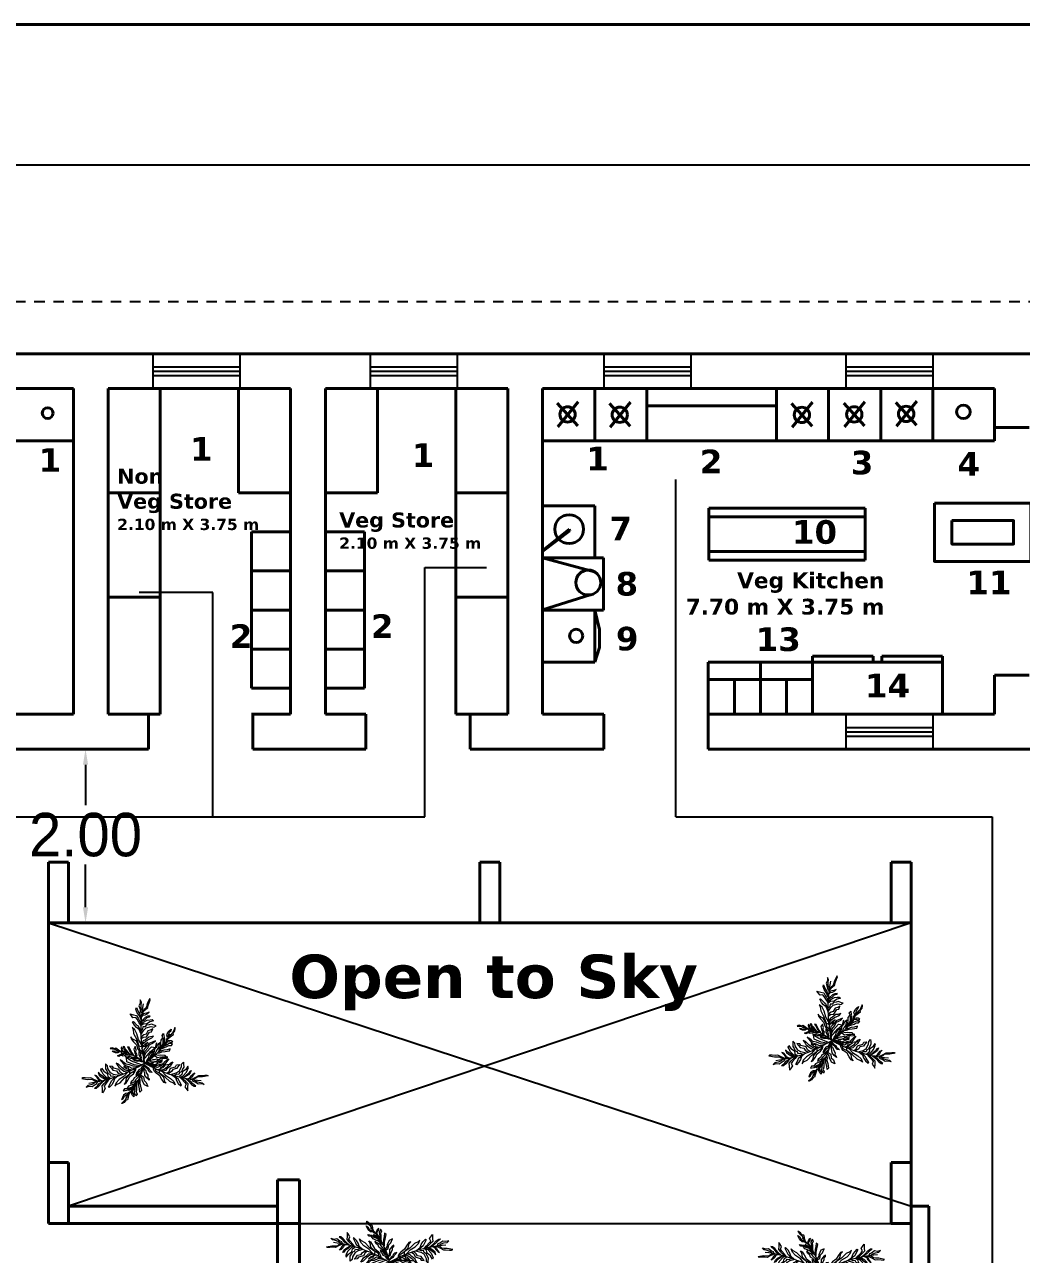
# Model space of a CAD drawing. Header units: inches. Extents: x 23 to 232, y -46 to 52.
# Drawn here: x 81.99 to 93.46, y -19.63 to -5.47 of the extents above; entities that cross this region are included whole.
import ezdxf

# ---------------------------------------------------------------- set-up
doc = ezdxf.new("R2010")
doc.units = ezdxf.units.IN
doc.header["$MEASUREMENT"] = 0
doc.linetypes.add('ACAD_ISO02W100', pattern=[15, 12, -3])
doc.layers.add('landscape', color=84, linetype='Continuous', lineweight=13)
doc.dimstyles.get("Standard").update_dxf_attribs({"dimtxt": 0.18, "dimasz": 0.18, "dimexe": 0.18, "dimexo": 0.0625, "dimgap": 0.09, "dimtad": 0, "dimtih": 1, "dimtoh": 1, "dimdec": 4, "dimzin": 0, "dimdsep": 46, "dimtxsty": 'Standard', "dimcen": 0.09, "dimadec": 0, "dimazin": 0, "dimtfac": 1, "dimtdec": 4, "dimtofl": 0, "dimtmove": 0, "dimatfit": 3, "dimfxl": 1, "dimtolj": 1, "dimtzin": 0, "dimarcsym": 0})

# ---------------------------------------------------------------- blocks, each defined once
blk = doc.blocks.new('supari')
at = {"layer": 'landscape'}
for p, q in [((11.57, 18.85), (12.19, 20.81)), ((12.19, 20.81), (12.67, 20.65)), ((13.99, 22.27), (14.29, 24.18)), ((15.21, 21.25), (13.99, 22.27)), ((14.35, 25.04), (15.42, 23.1)), ((15, 19.96), (15.21, 21.25)), ((15.42, 23.1), (16.32, 21.62)), ((16.32, 21.62), (15.78, 19.92)), ((17.27, 20.36), (17.89, 22.8)), ((18.17, 20.96), (17.56, 20.14)), ((17.89, 22.8), (18.65, 24.34)), ((18.54, 22.53), (18.17, 20.96)), ((19.51, 24.82), (18.54, 22.53)), ((20.22, 22.56), (19.43, 21.71)), ((19.43, 21.71), (19.57, 20.6)), ((21.57, 20.86), (19.86, 20.81)), ((21.21, 24.41), (20.22, 22.56)), ((20.37, 21.17), (21.07, 22.6)), ((21.07, 22.6), (22.21, 23.71)), ((22.53, 20.66), (21.57, 20.86)), ((22.21, 23.71), (23.67, 24.8)), ((23.69, 21.03), (22.53, 20.66)), ((25.35, 21.93), (23.69, 21.03)), ((23.91, 20.19), (24.89, 20.82)), ((24.89, 20.82), (26.82, 21.61)), ((28.35, 22.73), (25.35, 21.93)), ((26.82, 21.61), (27.98, 22.09)), ((27.98, 22.09), (28.35, 22.73)), ((-7.42, 16.83), (-7.64, 17.81)), ((-7.64, 17.81), (-6.93, 17.19)), ((-7.01, 19.58), (-7.42, 19.61)), ((-7.42, 19.61), (-6.62, 18.53)), ((-7.12, 15.82), (-7.42, 16.83)), ((-6.14, 14.76), (-7.12, 15.82)), ((-6.62, 16.08), (-5.66, 15.21)), ((-5.09, 14.58), (-6.14, 14.76)), ((-5.66, 15.21), (-5.24, 14.89)), ((-5.41, 16.29), (-5.16, 15.45)), ((-5.24, 14.89), (-4.83, 14.58)), ((-4.81, 15.55), (-4.91, 16.47)), ((-4.83, 14.58), (-4.48, 14.42)), ((-4.62, 14.63), (-4.81, 15.55)), ((-3.96, 13.55), (-4.69, 13.92)), ((-3.59, 14.4), (-3.68, 13.67)), ((-3.02, 15.25), (-3.59, 14.4)), ((-3.43, 13.23), (-3.17, 14.25)), ((-3.17, 14.25), (-2.48, 14.78)), ((-2.32, 15.67), (-3.02, 15.25)), ((-2.48, 14.78), (-2.32, 15.67)), ((-1.49, 15.2), (-2.35, 13.87)), ((-2.35, 13.87), (-2.32, 12.42)), ((-1.7, 13.43), (-1.12, 14.4)), ((-1.12, 14.4), (-1.49, 15.2)), ((7.23, 11.48), (9.03, 14.41)), ((9.65, 18.85), (9.24, 17.61)), ((9.85, 16.84), (9.65, 18.85)), ((11.35, 16.98), (11.57, 18.85)), ((12.67, 20.65), (12.57, 17.79)), ((14.13, 14.62), (13.14, 13.94)), ((13.94, 15.84), (13.81, 15.99)), ((15.62, 15.45), (13.94, 15.84)), ((14.02, 16.17), (14.39, 17.78)), ((15.01, 13.85), (14.13, 14.62)), ((14.29, 16.4), (15.99, 16.37)), ((14.39, 17.78), (15, 19.96)), ((15.38, 18.72), (14.7, 16.75)), ((16.09, 13.93), (15.01, 13.85)), ((15.04, 17.04), (16.2, 17.12)), ((16.69, 17.43), (15.37, 17.33)), ((15.78, 19.92), (15.38, 18.72)), ((16.54, 14.2), (15.62, 15.45)), ((15.99, 16.37), (18.53, 15.41)), ((17.28, 12.93), (16.09, 13.93)), ((16.2, 17.12), (17.83, 16.61)), ((16.29, 18.08), (17.27, 20.36)), ((18.87, 13.77), (16.54, 14.2)), ((18.83, 17.27), (16.69, 17.43)), ((17.56, 20.14), (17, 18.65)), ((17.54, 19.07), (19.05, 19.07)), ((17.83, 16.61), (19.6, 16.44)), ((18.83, 19.51), (17.91, 19.36)), ((18.53, 15.41), (19.69, 14.42)), ((19.57, 19.52), (18.83, 19.51)), ((20.23, 16.8), (18.83, 17.27)), ((19.05, 19.07), (19.99, 18.37)), ((19.06, 20.22), (21.92, 20.3)), ((19.57, 20.6), (19.57, 20.6)), ((20.27, 19.03), (19.57, 19.52)), ((19.6, 16.44), (20.76, 15.91)), ((19.69, 14.42), (20.63, 13.68)), ((19.99, 18.37), (21.42, 17.86)), ((21.35, 15.83), (20.23, 16.8)), ((21.16, 18.42), (20.27, 19.03)), ((20.76, 15.91), (21.35, 15.83)), ((22.57, 17.86), (21.16, 18.42)), ((21.42, 17.86), (22.57, 17.86)), ((21.92, 20.3), (23.91, 20.19)), ((-26.8, 7.25), (-25.69, 8.58)), ((-25.69, 8.58), (-23.91, 8.61)), ((-24.99, 7.65), (-25.57, 6.17)), ((-23.7, 7.86), (-24.99, 7.65)), ((-23.91, 8.61), (-22.65, 8.61)), ((-21.44, 7.98), (-23.7, 7.86)), ((-22.65, 8.61), (-20.56, 8.6)), ((-19.79, 8.14), (-21.44, 7.98)), ((-20.95, 8.83), (-21.39, 9.9)), ((-20.1, 8.32), (-20.61, 9.94)), ((-19.62, 9.89), (-19.46, 8.17)), ((-19.46, 8.17), (-19.55, 8)), ((-17.91, 9.82), (-18.36, 8.73)), ((-18.36, 8.73), (-17.4, 8.01)), ((-17.4, 8.01), (-16.78, 6.47)), ((-16.59, 8.25), (-17.13, 10.11)), ((-15.04, 5.58), (-16.59, 8.25)), ((-15.08, 10.19), (-13.96, 8.39)), ((-13.96, 8.39), (-14.25, 7.13)), ((-14.25, 7.13), (-14.06, 6.11)), ((-12.51, 7.95), (-13.96, 10.62)), ((-13.19, 6.16), (-12.51, 7.95)), ((-11.36, 9.83), (-11.67, 8.87)), ((-11.67, 8.87), (-11.36, 6.59)), ((-11.02, 11.57), (-11.36, 9.83)), ((-4.76, 3.57), (-6.32, 7.69)), ((-4.39, 10.77), (-5.48, 11.46)), ((-4.97, 12.14), (-3.69, 11.43)), ((-2.71, 11.14), (-4.88, 13.21)), ((-4.22, 6.06), (-4.84, 9.48)), ((-4.79, 10.37), (-4.41, 9.81)), ((-3.78, 8.31), (-4.64, 9.3)), ((-4.6, 12.43), (-4.07, 12.01)), ((-4.41, 9.81), (-3.08, 8.83)), ((-3.34, 10.1), (-4.39, 10.77)), ((-4.07, 12.01), (-3.98, 11.76)), ((-3.98, 11.76), (-3.42, 11.44)), ((-3.54, 7.36), (-3.78, 8.31)), ((-3.69, 11.43), (-2.97, 10.24)), ((-3.68, 13.67), (-3.47, 12.98)), ((-2.57, 6.54), (-3.54, 7.36)), ((-3.47, 12.98), (-3.2, 12.15)), ((-2.8, 12.33), (-3.43, 13.23)), ((-3.42, 11.44), (-3.08, 11.08)), ((-2.38, 8.88), (-3.34, 10.1)), ((-3.2, 12.15), (-3.2, 12.15)), ((-3.08, 11.08), (-2.78, 11.04)), ((-3.08, 8.83), (-2.61, 7.8)), ((-2.97, 10.24), (-2.13, 8.99)), ((-2.89, 11.53), (-2.8, 12.33)), ((-2.78, 11.04), (-2.68, 11.08)), ((-2.61, 7.8), (-1.94, 6.91)), ((-2.32, 12.42), (-2.41, 11.55)), ((-2.41, 11.55), (-2.28, 10.17)), ((-1.48, 8.04), (-2.38, 8.88)), ((-2.13, 8.99), (-1.78, 8.89)), ((-2.02, 9.52), (-1.89, 10.88)), ((-1.94, 6.91), (-1.6, 6.37)), ((-1.89, 10.88), (-1.65, 12.36)), ((-1.65, 12.36), (-1.7, 13.43)), ((-1.21, 8.8), (-1.35, 7.62)), ((-0.98, 10.42), (-1.21, 8.8)), ((-1.18, 7.07), (-0.81, 8.05)), ((-0.37, 11.75), (-0.98, 10.42)), ((-0.01, 7.01), (-0.92, 6.14)), ((-0.81, 8.05), (-0.69, 9.25)), ((-0.69, 9.25), (-0.16, 10.55)), ((-0.03, 13.2), (-0.37, 11.75)), ((-0.16, 10.55), (0.59, 12.46)), ((0.59, 12.46), (-0.03, 13.2)), ((0.23, 7.83), (-0.01, 7.01)), ((1.48, 9.71), (0.23, 7.83)), ((0.55, 6.17), (1.04, 7.73)), ((1.04, 7.73), (2.11, 8.45)), ((3.11, 10.12), (1.48, 9.71)), ((2.11, 8.45), (3.11, 10.12)), ((3.25, 7.21), (2.16, 6.59)), ((3.12, 8.06), (2.83, 6.71)), ((4.29, 10.38), (3.12, 8.06)), ((3.14, 6.63), (3.25, 7.21)), ((3.48, 6.93), (4.85, 8.98)), ((3.72, 5.23), (3.48, 6.93)), ((4.45, 12.67), (4.29, 10.38)), ((6.63, 12.29), (4.85, 8.98)), ((4.85, 8.98), (5.77, 12)), ((4.85, 8.98), (5.57, 7.54)), ((6.31, 7.42), (5.1, 6.97)), ((5.81, 7.81), (8.18, 8.11)), ((7.3, 8.83), (6.15, 8.22)), ((6.96, 6.95), (6.31, 7.42)), ((6.41, 8.52), (7.23, 11.48)), ((7.83, 7.08), (6.96, 6.95)), ((8.56, 9.06), (7.3, 8.83)), ((9.7, 6.59), (7.83, 7.08)), ((8.18, 8.11), (10.35, 7.76)), ((8.5, 10.84), (10.04, 10.54)), ((9.86, 8.66), (8.56, 9.06)), ((10.27, 11.38), (9.01, 11.37)), ((12.13, 8.24), (9.86, 8.66)), ((10.04, 10.54), (11.52, 9.32)), ((11.3, 11.24), (10.27, 11.38)), ((10.35, 7.76), (13.08, 6.67)), ((12.4, 10.56), (11.3, 11.24)), ((11.52, 9.32), (14.52, 9.85)), ((12.93, 7.63), (12.13, 8.24)), ((14.46, 11.05), (12.4, 10.56)), ((14.48, 6.76), (12.93, 7.63)), ((13.1, 13.09), (15.04, 13.01)), ((15.64, 10.45), (14.46, 11.05)), ((14.52, 9.85), (15.48, 9.22)), ((15.04, 13.01), (17.35, 11.44)), ((15.48, 9.22), (17.08, 9.86)), ((17.08, 9.86), (15.64, 10.45)), ((17.08, 9.86), (17.08, 9.86)), ((-23.61, 5.43), (-20.87, 6.25)), ((-19.71, 5.35), (-21.55, 4.96)), ((-19.1, 3.97), (-20.95, 3.14)), ((-20.95, 3.14), (-19.64, 3.14)), ((-20.87, 6.25), (-20.05, 6.63)), ((-20.05, 6.63), (-18.72, 6.51)), ((-18.12, 6.12), (-19.71, 5.35)), ((-19.64, 3.14), (-17.5, 2.37)), ((-16.53, 3.97), (-19.1, 3.97)), ((-18.72, 6.51), (-16.78, 6.47)), ((-15.67, 5.9), (-18.12, 6.12)), ((-17.5, 2.37), (-13.76, 2.37)), ((-15.24, 0.31), (-16.58, 0.18)), ((-16.58, 0.18), (-15.55, -0.24)), ((-13.18, 3.19), (-16.53, 3.97)), ((-15.55, -0.24), (-13.42, 0.18)), ((-13.21, 1.65), (-15.24, 0.31)), ((-14.06, 6.11), (-13.65, 4.91)), ((-13.76, 2.37), (-10.06, 1.74)), ((-13.42, 0.18), (-11.21, 0.76)), ((-10.06, 1.74), (-13.21, 1.65)), ((-12.98, 4.61), (-13.19, 6.16)), ((-10.12, 3.37), (-13.18, 3.19)), ((-11.36, 6.59), (-11.31, 5.23)), ((-11.31, 5.23), (-10.7, 4.11)), ((-11.21, 0.76), (-8.63, 0.39)), ((-10.7, 4.11), (-9.75, 3.21)), ((-9.25, 3.01), (-10.29, 5.17)), ((-10.06, 1.74), (-8.92, 2.88)), ((-7.68, 1.09), (-10.06, 1.74)), ((-9.21, 5.17), (-8.81, 4.38)), ((-8.81, 4.38), (-9.04, 3.62)), ((-9.04, 3.62), (-8.23, 2.62)), ((-8.63, 0.39), (-7.26, 0.54)), ((-8.53, 3.75), (-8.15, 4.94)), ((-7.71, 2.42), (-8.53, 3.75)), ((-6.14, 1.86), (-7.68, 1.09)), ((-7.55, 5.12), (-7.01, 3.16)), ((-7.26, 0.54), (-6.11, 1)), ((-7.01, 3.16), (-4.56, 1.33)), ((-5.7, 3.35), (-6.51, 5.5)), ((-6.11, 1), (-5.33, 1.58)), ((-3.92, 1.12), (-5.7, 3.35)), ((-3, 0.84), (-4.76, 3.57)), ((-2, 0.54), (-4.22, 6.06)), ((-2.99, 5.66), (-2.95, 6.15)), ((-2.86, 4.88), (-2.99, 5.66)), ((-2.95, 6.15), (-2.26, 5.21)), ((-2.44, 4.12), (-2.86, 4.88)), ((-1.38, 5.06), (-2.57, 6.54)), ((-2.12, 3.43), (-2.44, 4.12)), ((-2.26, 5.21), (-1.59, 3.96)), ((-1.19, 2.76), (-2.12, 3.43)), ((-1.6, 6.37), (-0.96, 4.94)), ((-1.59, 3.96), (-1.17, 3.62)), ((-0.35, 3.41), (-1.38, 5.06)), ((-0.76, 1.72), (-1.19, 2.76)), ((-1.17, 3.62), (-0.89, 3.17)), ((-0.96, 4.94), (-0.58, 4.66)), ((-0.92, 6.14), (-0.92, 6.14)), ((-0.89, 3.17), (-0.48, 2.11)), ((-0.8, 5.66), (0.55, 6.17)), ((-0.06, 0.97), (-0.76, 1.72)), ((-0.48, 2.11), (-0.12, 1.62)), ((0.07, 2.8), (-0.17, 2.16)), ((-0.12, 1.62), (0.28, 2.7)), ((0.22, 1.16), (-0.07, 1.13)), ((-0.04, 0.65), (1.08, 1.47)), ((0.39, 3.14), (0.07, 2.8)), ((0.81, 1.71), (0.22, 1.16)), ((0.28, 2.7), (0.88, 2.88)), ((0.52, 3.93), (0.39, 3.14)), ((0.77, 4.47), (0.52, 3.93)), ((1.19, 2.06), (0.81, 1.71)), ((2.16, 6.59), (1.05, 5.54)), ((1.08, 1.47), (2.22, 1.9)), ((1.15, 1.72), (7.09, 2.07)), ((1.17, -0.3), (2.34, 0.25)), ((1.98, 2.43), (1.19, 2.06)), ((1.58, 4.29), (2.33, 5.21)), ((1.75, 2.58), (4.9, 3.38)), ((2.31, 3.2), (1.98, 2.43)), ((2.22, 1.9), (2.61, 2.63)), ((2.31, 3.36), (4.99, 4.34)), ((3.05, 3.68), (2.31, 3.2)), ((2.33, 5.21), (2.45, 6.16)), ((2.34, 0.25), (3.74, 0.36)), ((2.45, 6.16), (3.14, 6.63)), ((2.61, 2.63), (3.53, 3.26)), ((5.23, 5.64), (2.71, 3.9)), ((2.83, 6.71), (2.89, 5.48)), ((2.89, 5.48), (3.2, 4.55)), ((4.07, 3.69), (3.05, 3.68)), ((3.53, 3.26), (4.07, 3.69)), ((4.75, 6.54), (6.27, 6.89)), ((4.9, 3.38), (9.3, 3.54)), ((4.99, 4.34), (7.29, 4.42)), ((7.26, 5.52), (5.23, 5.64)), ((6.27, 6.89), (7.27, 6.15)), ((6.55, -0.29), (8.76, 0.55)), ((8.45, 1.15), (7.07, 0.69)), ((9.71, 5.84), (7.26, 5.52)), ((7.27, 6.15), (8.61, 6.53)), ((7.29, 4.42), (9.28, 5.05)), ((8.61, 6.53), (9.7, 6.59)), ((8.76, 0.55), (10.12, 1.38)), ((10.28, 0.1), (8.97, -0.35)), ((9.28, 5.05), (10.7, 4.57)), ((13.19, 4.14), (9.71, 5.84)), ((11.68, 0.27), (10.28, 0.1)), ((10.53, 1.57), (13.11, 2.92)), ((10.7, 4.57), (11.83, 4.19)), ((11.34, 1.31), (12.85, 1.94)), ((11.48, -0.58), (13.3, 0.1)), ((13.36, 1.48), (11.68, 0.27)), ((11.83, 4.19), (13.19, 4.14)), ((12.85, 1.94), (14.18, 1.72)), ((13.08, 6.67), (14.48, 6.76)), ((13.3, 0.1), (14.5, 1.09)), ((15.01, 0), (13.32, -0.4)), ((14.18, 1.72), (13.36, 1.48)), ((14.29, -1.06), (17.59, 0.74)), ((14.48, 6.76), (14.48, 6.76)), ((14.5, 1.09), (15.74, 2.12)), ((15.51, 0.22), (14.92, -0.32)), ((16.35, 1.25), (15.01, 0)), ((15.84, 0.23), (15.51, 0.22)), ((15.74, 2.12), (17.43, 2.31)), ((16.55, 0.71), (15.84, 0.23)), ((18.02, 1.9), (16.35, 1.25)), ((17.34, 1.13), (16.55, 0.71)), ((17.64, 1.11), (17.34, 1.13)), ((17.43, 2.31), (18.08, 3.51)), ((17.59, 0.74), (17.64, 1.11)), ((17.64, -0.49), (18.36, 0.23)), ((19.32, 3.64), (18.02, 1.9)), ((18.08, 3.51), (19.32, 3.64)), ((18.36, 0.23), (19.3, 0.45)), ((19.2, 0.16), (18.88, -0.2)), ((19.73, 0.52), (19.2, 0.16)), ((19.3, 0.45), (19.92, 1.64)), ((20.26, 0.89), (19.73, 0.52)), ((19.92, 1.64), (21.55, 2.4)), ((21.67, 1.7), (20.26, 0.89)), ((21.45, 0.18), (20.36, 0.21)), ((21.97, 0.02), (21.45, 0.18)), ((21.55, 2.4), (22.87, 2.36)), ((23.11, 1.64), (21.67, 1.7)), ((22.27, 0.27), (21.97, 0.02)), ((23.19, 0.29), (22.27, 0.27)), ((22.87, 2.36), (24.12, 2.25)), ((24.12, 2.25), (23.11, 1.64)), ((24.59, 0.76), (23.19, 0.29)), ((23.27, -0.05), (24.89, 0.12)), ((26.18, 1.3), (24.59, 0.76)), ((24.89, 0.12), (25.99, 0.82)), ((25.99, 0.82), (26.18, 1.3)), ((-18.33, -1.78), (-19.56, -2)), ((-19.56, -2), (-17.81, -3.3)), ((-18.63, -5.05), (-19.56, -4.09)), ((-18.35, -5.57), (-19.43, -6.02)), ((-19.06, -5.11), (-18.45, -5.31)), ((-17.67, -5), (-18.63, -5.05)), ((-18.45, -5.31), (-18.04, -5.56)), ((-17.37, -2.74), (-18.33, -1.78)), ((-17.86, -7.65), (-17.39, -6.46)), ((-17.81, -3.3), (-16.03, -3.45)), ((-16.77, -5.49), (-17.67, -5)), ((-17.39, -6.46), (-16.7, -5.86)), ((-15.69, -2.44), (-17.37, -2.74)), ((-17.23, -3.96), (-16.95, -3.84)), ((-17.07, -4.29), (-17.23, -3.96)), ((-13.4, -5.07), (-17.07, -4.29)), ((-16.93, -6.79), (-17, -7.88)), ((-16.95, -3.84), (-16.07, -4.03)), ((-16.07, -5.8), (-16.93, -6.79)), ((-16.7, -5.86), (-15.84, -5.58)), ((-16.07, -4.03), (-15.26, -4.28)), ((-14.7, -5.82), (-16.07, -5.8)), ((-16.03, -3.45), (-14.39, -4.26)), ((-15.97, -7.38), (-14.44, -6.38)), ((-15.84, -5.58), (-14.79, -5.28)), ((-14.21, -3.08), (-15.69, -2.44)), ((-15.26, -4.28), (-14.94, -4.2)), ((-14.94, -4.2), (-14.21, -4.55)), ((-14.79, -5.28), (-14.79, -5.28)), ((-13.93, -5.16), (-14.7, -5.82)), ((-14.44, -6.38), (-13.62, -5.68)), ((-14.39, -4.26), (-12.66, -4.17)), ((-12.78, -3.69), (-14.21, -3.08)), ((-14.21, -4.55), (-13.6, -4.64)), ((-12.87, -1.79), (-14.08, -2.38)), ((-14.08, -2.38), (-13.23, -2.38)), ((-12.56, -5.74), (-13.91, -7.03)), ((-13.62, -5.68), (-12.1, -4.83)), ((-13.6, -4.64), (-13.35, -4.93)), ((-13.35, -4.93), (-13.32, -5.06)), ((-13.23, -2.38), (-11.28, -3.06)), ((-11.25, -1.97), (-12.87, -1.79)), ((-10.84, -3.82), (-12.78, -3.69)), ((-12.66, -4.17), (-10.77, -4.15)), ((-11.25, -4.64), (-12.56, -5.74)), ((-12.38, -7.91), (-11.44, -6.35)), ((-11.44, -6.35), (-9.93, -4.96)), ((-11.28, -3.06), (-9.89, -2.82)), ((-10.09, -1.55), (-11.25, -1.97)), ((-10.02, -5.82), (-11, -7.29)), ((-9.34, -4.15), (-10.84, -3.82)), ((-10.77, -4.15), (-10.43, -4.45)), ((-8.56, -1.97), (-10.09, -1.55)), ((-8.88, -4.85), (-10.02, -5.82)), ((-9.93, -4.96), (-8.81, -3.99)), ((-9.89, -2.82), (-8.5, -2.88)), ((-8.96, -8.38), (-7.92, -5.77)), ((-8.12, -3.78), (-8.88, -4.85)), ((-6.19, -2.14), (-8.56, -1.97)), ((-8.5, -2.88), (-7.7, -2.85)), ((-7.95, -0.91), (-8.43, -1.3)), ((-8.43, -1.3), (-6.97, -1.34)), ((-7.05, -0.49), (-7.95, -0.91)), ((-7.92, -5.77), (-7.24, -4.94)), ((-7.7, -2.85), (-5.78, -2.5)), ((-7.24, -4.94), (-6.98, -3.39)), ((-5.98, -4.92), (-7.23, -6.53)), ((-7.23, -6.53), (-7.23, -8.14)), ((-5.97, -0.39), (-7.05, -0.49)), ((-6.98, -3.39), (-6.98, -3.39)), ((-6.97, -1.34), (-5.2, -1.16)), ((-6.41, -3.17), (-5.98, -4.92)), ((-3.76, -2.05), (-6.19, -2.14)), ((-5.04, -0.24), (-5.97, -0.39)), ((-5.78, -2.5), (-5.21, -2.69)), ((-5.27, -6.88), (-4.98, -4.99)), ((-5.14, -8.44), (-5.27, -6.88)), ((-5.2, -1.16), (-4.56, -1.34)), ((-3.68, -0.72), (-5.04, -0.24)), ((-4.98, -4.99), (-4.06, -3.95)), ((-3.73, -6.09), (-4.62, -6.88)), ((-4.62, -6.88), (-4.62, -7.92)), ((-4.06, -3.95), (-3.69, -3.31)), ((-3.31, -4.65), (-3.73, -6.09)), ((-3.69, -3.31), (-2.97, -2.62)), ((-2.35, -2.94), (-3.31, -4.65)), ((-2.58, -2.2), (-2.35, -2.94)), ((-1.67, -4.64), (-1.11, -3.75)), ((-1.64, -5.74), (-1.67, -4.64)), ((-0.93, -6.81), (-1.64, -5.74)), ((-1.11, -3.75), (-1.29, -2.69)), ((-0.87, -5.95), (-0.93, -6.81)), ((-0.4, -3.63), (-0.87, -4.55)), ((-0.87, -4.55), (-0.87, -5.95)), ((-0.75, -2.15), (-0.4, -3.63)), ((0.47, -7.27), (0.94, -6.12)), ((0.52, -2), (6.02, -4.27)), ((0.78, -0.21), (1.33, -1.85)), ((0.81, -3.01), (3.53, -4.8)), ((0.94, -6.12), (1.53, -5.35)), ((1.8, -6.16), (1.02, -7.69)), ((1.09, -3.93), (3.3, -5.74)), ((3.1, -7.04), (1.28, -4.58)), ((1.29, -0.7), (1.38, -0.35)), ((1.72, -1.62), (1.29, -0.7)), ((1.33, -1.85), (1.41, -3.37)), ((1.41, -3.37), (2.13, -4.12)), ((2, -2.21), (1.72, -1.62)), ((2.7, -0.23), (1.98, -0.49)), ((1.98, -0.49), (3.1, -1.37)), ((2.13, -3.28), (2, -2.21)), ((2.92, -3.98), (2.13, -3.28)), ((2.13, -4.12), (2.53, -5.45)), ((2.53, -5.45), (2.83, -6.26)), ((3.3, -1.15), (2.64, -0.62)), ((4.11, -0.16), (2.7, -0.23)), ((2.83, -6.26), (3.21, -5.04)), ((3.21, -5.04), (2.92, -3.98)), ((3.1, -1.37), (3.09, -2.15)), ((3.09, -2.15), (4.5, -3.52)), ((3.59, -1.67), (3.3, -1.15)), ((3.3, -5.74), (5.44, -6.56)), ((3.53, -4.8), (7.63, -6.39)), ((4.47, -2.12), (3.59, -1.67)), ((5.02, -2.63), (4.47, -2.12)), ((4.5, -3.52), (5.3, -4.78)), ((6.19, -3.37), (5.02, -2.63)), ((5.3, -4.78), (6.39, -5.28)), ((5.44, -6.56), (7.11, -7.81)), ((6.25, -0.75), (5.76, -1.1)), ((6.02, -4.27), (9.43, -4.93)), ((7.01, -5.1), (6.19, -3.37)), ((8.19, -0.55), (6.25, -0.75)), ((6.39, -5.28), (6.68, -6.28)), ((6.68, -6.28), (7.33, -6.63)), ((7.33, -6.63), (7.01, -5.1)), ((7.05, -1.22), (7.13, -3.02)), ((7.13, -3.02), (8.79, -4.21)), ((7.63, -6.39), (9.43, -4.93)), ((8.35, -2.68), (7.66, -1.26)), ((7.66, -1.26), (7.66, -1.26)), ((8.97, -0.35), (8.19, -0.55)), ((9.23, -3.28), (8.35, -2.68)), ((8.79, -4.21), (9.25, -5.75)), ((8.86, -1.31), (9.89, -2.13)), ((10.98, -5.49), (9.23, -3.28)), ((9.25, -5.75), (10.85, -7.58)), ((9.43, -4.93), (11.44, -7.05)), ((10.93, -1.94), (9.58, -1.32)), ((9.89, -2.13), (11.27, -2.73)), ((10.14, -1.32), (11.48, -0.58)), ((10.85, -7.58), (10.98, -5.49)), ((12.77, -2.84), (10.93, -1.94)), ((11.51, -0.92), (11.26, -1.3)), ((11.27, -2.73), (12.61, -3.87)), ((13.32, -0.4), (11.51, -0.92)), ((12.11, -1.25), (13.67, -1.93)), ((12.61, -3.87), (14.6, -5.48)), ((14.12, -4.06), (12.77, -2.84)), ((14.67, -1.57), (12.97, -1.19)), ((13.67, -1.93), (15.33, -2.78)), ((15.72, -5.03), (14.12, -4.06)), ((14.36, -0.59), (14.2, -0.94)), ((14.2, -0.94), (14.21, -1.06)), ((14.92, -0.32), (14.36, -0.59)), ((14.6, -5.48), (15.72, -5.03)), ((15.66, -2.01), (14.67, -1.57)), ((14.82, -0.99), (15.75, -1.41)), ((15.33, -2.78), (16.63, -3.13)), ((17.41, -2.53), (15.66, -2.01)), ((16.77, -0.85), (15.69, -0.86)), ((15.69, -0.86), (15.69, -0.86)), ((15.75, -1.41), (17.06, -1)), ((16.63, -3.13), (17.56, -4.2)), ((17.68, -0.87), (16.77, -0.85)), ((17.06, -1), (18.17, -1.69)), ((18.65, -4.06), (17.41, -2.53)), ((17.56, -4.2), (18.65, -4.06)), ((18.51, -1.25), (17.68, -0.87)), ((18.17, -1.69), (18.53, -2.72)), ((19.3, -2.26), (18.51, -1.25)), ((18.53, -2.72), (19.53, -3.26)), ((19.18, -0.13), (20.34, -0.25)), ((19.53, -3.26), (19.3, -2.26)), ((20.34, -0.25), (21.48, -0.48)), ((21.48, -0.48), (22.76, -0.83)), ((22.76, -0.83), (23.27, -0.05)), ((-17.8, -8.68), (-17.86, -7.65)), ((-17, -7.88), (-17.8, -8.68)), ((-16.73, -9.2), (-15.97, -7.38)), ((-15.06, -7.73), (-15.64, -9.02)), ((-13.91, -7.03), (-15.06, -7.73)), ((-13.64, -9.29), (-12.38, -7.91)), ((-11, -7.29), (-12.44, -9.41)), ((-4.62, -7.92), (-5.14, -8.44)), ((-0.39, -15.54), (0.05, -13.42)), ((0.05, -13.42), (0.65, -11.21)), ((1.52, -13.22), (0.17, -15.24)), ((0.31, -8.63), (0.47, -7.27)), ((0.65, -11.21), (0.31, -8.63)), ((1.02, -7.69), (1.64, -10.07)), ((1.64, -10.07), (1.52, -13.22)), ((1.64, -10.07), (2.8, -8.95)), ((2.24, -13.79), (1.64, -10.07)), ((2.2, -17.52), (2.24, -13.79)), ((2.35, -7.73), (3.67, -8.57)), ((3.54, -9.08), (2.54, -8.26)), ((2.93, -9.28), (5.07, -10.34)), ((3.27, -10.15), (3.07, -13.21)), ((3.07, -13.21), (3.81, -16.57)), ((5.05, -7.6), (3.1, -7.04)), ((4, -10.73), (3.12, -9.78)), ((4.3, -8.85), (3.54, -9.08)), ((3.67, -8.57), (4.86, -8.2)), ((5.12, -11.36), (4, -10.73)), ((5.08, -9.26), (4.3, -8.85)), ((4.48, -13.03), (6.04, -13.24)), ((5.98, -14.12), (4.78, -13.69)), ((4.86, -8.2), (6, -8.99)), ((7.26, -8.69), (5.05, -7.6)), ((5.07, -10.34), (7.23, -10.72)), ((7.01, -9.41), (5.08, -9.26)), ((6.48, -11.42), (5.12, -11.36)), ((6, -8.99), (7.01, -9.41)), ((6.04, -13.24), (7.84, -12.58)), ((8.76, -11.76), (6.48, -11.42)), ((7.11, -7.81), (8.62, -7.82)), ((7.23, -10.72), (10.17, -10.58)), ((11.11, -8.23), (7.26, -8.69)), ((7.84, -12.58), (10.49, -14.06)), ((8.62, -7.82), (9.81, -7.83)), ((9.72, -11.45), (8.76, -11.76)), ((9.81, -7.83), (11.11, -8.23)), ((10.17, -10.58), (11.46, -11.12)), ((10.49, -14.06), (11.61, -13.78)), ((11.46, -11.12), (11.46, -11.12)), ((11.61, -13.78), (12.91, -14.91)), ((5.16, -19.76), (4.76, -21.6)), ((5.95, -18.18), (5.16, -19.76)), ((5.44, -15.09), (8.09, -16.66)), ((5.75, -15.72), (5.95, -18.18)), ((7, -14.32), (5.98, -14.12)), ((6.05, -20.92), (6.44, -20.11)), ((6.33, -18.78), (6.31, -16.84)), ((7.85, -17.47), (6.31, -16.84)), ((6.44, -20.11), (6.33, -18.78)), ((8.26, -14.04), (7, -14.32)), ((7.95, -19.86), (7.78, -21.51)), ((7.98, -19.53), (7.82, -19.63)), ((8.56, -18.45), (7.85, -17.47)), ((9.7, -19.71), (7.98, -19.53)), ((8.09, -16.66), (9.95, -17.22)), ((8.13, -20.17), (9.75, -20.71)), ((10.04, -15.17), (8.26, -14.04)), ((8.39, -22.73), (8.4, -20.64)), ((9.65, -18), (8.56, -18.45)), ((10.64, -18.43), (9.65, -18)), ((10.98, -18.84), (9.7, -19.71)), ((9.75, -20.71), (12.46, -20.63)), ((9.95, -17.22), (12.64, -16.49)), ((11.35, -14.99), (10.04, -15.17)), ((12.09, -17.88), (10.64, -18.43)), ((12.91, -14.91), (11.35, -14.99)), ((12.91, -14.91), (12.91, -14.91)), ((4.76, -21.6), (4.7, -23.66)), ((4.7, -23.66), (5.21, -23.66)), ((5.21, -23.66), (6.05, -20.92)), ((7.41, -25.06), (5.93, -25.63)), ((7.64, -23.77), (7.41, -25.06)), ((7.78, -21.51), (7.64, -23.77)), ((8.34, -25.77), (8.38, -23.99)), ((8.38, -23.99), (8.39, -22.73)), ((8.63, -21.03), (9.7, -21.48)), ((10.06, -21.94), (8.85, -21.41)), ((9.65, -24.9), (9.43, -27.4)), ((9.47, -22.42), (9.65, -24.9)), ((9.7, -21.48), (11.41, -21.54)), ((10, -24.78), (9.96, -23.19)), ((10.31, -25.76), (10, -24.78)), ((12.14, -22.48), (10.06, -21.94)), ((10.33, -23.76), (11.75, -24.26)), ((11.4, -24.61), (10.58, -24.15)), ((11.25, -26.88), (11.75, -25.87)), ((11.71, -27.94), (11.25, -26.88)), ((11.39, -25.35), (14.06, -26.36)), ((12.09, -24.85), (11.4, -24.61)), ((11.41, -21.54), (13.13, -21.95)), ((11.75, -24.26), (12.87, -23.9)), ((11.75, -25.87), (11.75, -25.87)), ((13.55, -26.78), (11.95, -26.16)), ((12.92, -24.62), (12.09, -24.85)), ((13.62, -22.5), (12.14, -22.48)), ((12.31, -26.67), (12.51, -28.25)), ((12.87, -23.9), (14.39, -23.89)), ((13.96, -24.34), (12.92, -24.62)), ((14.52, -26.9), (13.55, -26.78)), ((15.47, -24.27), (13.96, -24.34)), ((14.06, -26.36), (15.98, -26.91)), ((14.39, -23.89), (15.47, -24.27)), ((15.5, -27.63), (14.52, -26.9)), ((15.98, -26.91), (16.69, -27.82)), ((12.04, -30.01), (11.71, -27.94)), ((13.37, -30.99), (12.04, -30.01)), ((12.51, -28.25), (13.22, -29.67)), ((13.22, -29.67), (14.24, -31.19)), ((14.21, -32.53), (13.37, -30.99)), ((14.24, -31.19), (14.21, -32.53)), ((16.77, -29.02), (15.5, -27.63)), ((16.69, -27.82), (18.26, -29.2)), ((19.34, -30.76), (16.77, -29.02)), ((18.26, -29.2), (19.2, -30.04)), ((19.2, -30.04), (19.34, -30.76))]:
    blk.add_line(p, q, dxfattribs=at)
at = {"layer": 'landscape', "color": 52}
for p, q in [((14.29, 24.18), (14.35, 25.04)), ((18.65, 24.34), (19.51, 24.82)), ((22.79, 24.9), (21.21, 24.41)), ((24.08, 26.08), (22.79, 24.9)), ((23.67, 24.8), (24.08, 26.08)), ((-31.05, 14.54), (-32.39, 14.51)), ((-32.39, 14.51), (-30.86, 13.67)), ((-29.55, 13.5), (-31.05, 14.54)), ((-29.85, 19.48), (-30.58, 19.63)), ((-30.58, 19.63), (-28.86, 17.04)), ((-29.02, 18.54), (-29.85, 19.48)), ((-27.66, 16.96), (-29.02, 18.54)), ((-28.86, 17.04), (-27.49, 15.76)), ((-26.76, 16.23), (-27.66, 16.96)), ((-27.49, 15.76), (-26.76, 14.77)), ((-26.23, 14.31), (-26.76, 16.23)), ((-26.76, 14.77), (-26.65, 13.8)), ((-25.24, 11.63), (-26.23, 14.31)), ((-24.2, 14.19), (-24.49, 13.15)), ((-24.12, 15.7), (-24.2, 14.19)), ((-23.75, 14.61), (-24.12, 15.7)), ((-23.78, 13.1), (-23.75, 14.61)), ((-21.8, 15.2), (-22.37, 13.83)), ((-22.37, 13.83), (-22.37, 12.35)), ((-21.82, 13.34), (-21.69, 14.62)), ((-21.69, 14.62), (-21.8, 15.2)), ((-20.51, 12.66), (-19.94, 14.07)), ((-19.94, 14.07), (-19.54, 15.19)), ((-19.54, 15.19), (-18.65, 15.58)), ((-18.65, 15.58), (-19.07, 13.5)), ((-16.16, 14.79), (-17.49, 13.61)), ((-16.37, 12.8), (-15.35, 14.03)), ((-15.38, 15.54), (-16.16, 14.79)), ((-15.35, 14.03), (-15.38, 15.54)), ((-4.69, 13.92), (-5.09, 14.58)), ((4.72, 14.81), (4.45, 12.67)), ((5.45, 15.65), (4.72, 14.81)), ((5.15, 14.34), (5.45, 15.65)), ((5.77, 12), (5.15, 14.34)), ((7.82, 15.84), (6.63, 12.29)), ((9.24, 17.61), (7.82, 15.84)), ((9.03, 14.41), (9.85, 16.84)), ((10.58, 12.97), (11.57, 15.23)), ((11.57, 15.23), (11.35, 16.98)), ((12.13, 15.67), (11.48, 13.84)), ((13.14, 13.94), (11.48, 13.84)), ((12.68, 16.89), (12.13, 15.67)), ((12.57, 17.79), (12.68, 16.89)), ((-30.86, 13.67), (-29.9, 12.33)), ((-29.9, 12.33), (-27.83, 11.97)), ((-29.01, 9.92), (-29.74, 10.59)), ((-29.74, 10.59), (-27.27, 10.4)), ((-28.13, 12.77), (-29.55, 13.5)), ((-27.31, 9.69), (-29.01, 9.92)), ((-26.55, 12.57), (-28.13, 12.77)), ((-27.83, 11.97), (-26.77, 11.5)), ((-24.8, 9.88), (-27.31, 9.69)), ((-27.27, 10.4), (-25.66, 10.55)), ((-26.77, 11.5), (-25.76, 11.99)), ((-26.65, 13.8), (-26.05, 12.2)), ((-25.76, 11.99), (-25.76, 11.99)), ((-25.66, 10.55), (-24.69, 10.23)), ((-22.33, 9.68), (-24.8, 9.88)), ((-24.49, 13.15), (-24.73, 12.33)), ((-24.73, 12.33), (-24.5, 11.64)), ((-24.69, 10.23), (-23.09, 10.18)), ((-24.5, 11.64), (-24.05, 10.81)), ((-24.15, 11.98), (-23.78, 13.1)), ((-23.66, 10.55), (-24.15, 11.98)), ((-22.37, 12.35), (-21.84, 10.27)), ((-21.84, 10.27), (-21.32, 9.05)), ((-21.43, 11.61), (-21.82, 13.34)), ((-21.39, 9.9), (-21.43, 11.61)), ((-20.61, 9.94), (-20.51, 12.66)), ((-18.73, 11.15), (-19.62, 9.89)), ((-19.07, 13.5), (-18.73, 11.15)), ((-17.76, 12.26), (-18.33, 10.81)), ((-18.33, 10.81), (-17.91, 9.82)), ((-17.49, 13.61), (-17.76, 12.26)), ((-17.13, 10.11), (-16.37, 12.8)), ((-14.88, 11.49), (-15.08, 10.19)), ((-14.79, 13.05), (-14.88, 11.49)), ((-13.67, 11.74), (-14.79, 13.05)), ((-14.79, 13.05), (-14.79, 13.05)), ((-13.96, 10.62), (-13.67, 11.74)), ((-10.48, 10.27), (-11.02, 11.57)), ((-11.02, 11.57), (-11.02, 11.57)), ((-10.65, 7.33), (-10.48, 10.27)), ((-10.29, 5.17), (-10.65, 7.33)), ((-8.94, 6.08), (-9.34, 7.1)), ((-9.34, 7.1), (-9.21, 5.17)), ((-8.13, 11.18), (-8.62, 7.35)), ((-8.62, 7.35), (-7.55, 5.12)), ((-7.74, 9.88), (-8.13, 11.18)), ((-7.74, 8.69), (-7.74, 9.88)), ((-7.74, 7.19), (-7.74, 8.69)), ((-6.51, 5.5), (-7.74, 7.19)), ((-7.11, 12.9), (-7.52, 13.81)), ((-7.52, 13.81), (-5.87, 13.25)), ((-6.04, 12.7), (-7.11, 12.9)), ((-6.32, 7.69), (-4.84, 9.48)), ((-5.48, 11.46), (-6.04, 12.7)), ((-5.87, 13.25), (-4.97, 12.14)), ((-4.88, 13.21), (-5.18, 13.16)), ((-5.18, 13.16), (-5.12, 12.92)), ((-5.12, 12.92), (-4.6, 12.43)), ((-4.64, 9.3), (-4.79, 10.37)), ((10.08, 12.48), (13.1, 13.09)), ((-8.15, 4.94), (-8.94, 6.08)), ((-25.15, -6.6), (-25.47, -6.2)), ((-25.47, -6.2), (-23.79, -6.26)), ((-23.9, -6.96), (-25.15, -6.6)), ((-22.3, -6.67), (-23.9, -6.96)), ((-23.79, -6.26), (-22.32, -6.31)), ((-22.6, -4.24), (-23.76, -4.7)), ((-23.76, -4.7), (-22.63, -5)), ((-22.63, -5), (-21.26, -4.53)), ((-21.34, -3.83), (-22.6, -4.24)), ((-22.32, -6.31), (-21.43, -6.07)), ((-21.59, -7.26), (-22.3, -6.67)), ((-20.45, -6.57), (-21.59, -7.26)), ((-21.43, -6.07), (-21.07, -6.23)), ((-19.56, -4.09), (-21.34, -3.83)), ((-21.26, -4.53), (-19.68, -4.91)), ((-21.07, -6.23), (-20.62, -5.92)), ((-20.62, -5.92), (-19.58, -5.59)), ((-19.43, -6.02), (-20.45, -6.57)), ((-19.68, -4.91), (-19.06, -5.11)), ((11.46, -11.12), (9.72, -11.45)), ((0.02, -16.58), (-0.39, -15.54)), ((0.17, -15.24), (0.02, -16.58)), ((2.96, -19.67), (2.2, -17.52)), ((3.79, -19.14), (2.95, -20.98)), ((2.95, -20.98), (2.96, -19.67)), ((3.81, -16.57), (3.79, -19.14)), ((13.32, -19.2), (10.98, -18.84)), ((13.45, -17.62), (12.09, -17.88)), ((12.46, -20.63), (13.88, -20.07)), ((12.64, -16.49), (13.89, -15.48)), ((15.4, -18.79), (13.32, -19.2)), ((14.63, -16.3), (13.45, -17.62)), ((13.88, -20.07), (15.01, -19.68)), ((13.89, -15.48), (15.39, -15.53)), ((15.39, -15.53), (14.63, -16.3)), ((15.01, -19.68), (15.4, -18.79)), ((13.13, -21.95), (14.41, -21.83)), ((14.99, -21.95), (13.62, -22.5)), ((14.41, -21.83), (14.99, -21.95))]:
    blk.add_line(p, q, dxfattribs=at)
at = {"layer": 'landscape', "color": 42}
for p, q in [((-6.21, 18.92), (-7.01, 19.58)), ((-6.93, 17.19), (-6.62, 16.08)), ((-6.62, 18.53), (-5.92, 17.58)), ((-5.68, 17.73), (-6.21, 18.92)), ((-5.92, 17.58), (-5.68, 16.89)), ((-4.96, 17.53), (-5.68, 17.73)), ((-5.68, 16.89), (-5.41, 16.72)), ((-5.41, 16.72), (-5.41, 16.29)), ((-4.91, 16.47), (-4.96, 17.53)), ((-28.31, 5.63), (-26.8, 7.25)), ((18.47, 12.24), (17.28, 12.93)), ((17.35, 11.44), (18.19, 10.08)), ((18.19, 10.08), (19.63, 9.63)), ((19.16, 10.61), (18.47, 12.24)), ((20.7, 12.71), (18.87, 13.77)), ((19.63, 9.63), (19.16, 10.61)), ((20.63, 13.68), (20.7, 12.71)), ((-27.47, 5.84), (-28.31, 5.63)), ((-25.57, 6.17), (-27.47, 5.84)), ((-23.61, 4.92), (-23.61, 5.43)), ((-21.55, 4.96), (-23.61, 4.92)), ((1.05, 5.54), (0.77, 4.47)), ((0.88, 2.88), (1.58, 4.29)), ((3.74, 0.36), (4.9, 1.2)), ((4.75, 0.01), (4.11, -0.16)), ((5.32, 0.37), (4.75, 0.01)), ((4.9, 1.2), (5.84, 1.33)), ((7.07, 0.69), (5.32, 0.37)), ((5.84, 1.33), (6.9, 1.53)), ((6.9, 1.53), (7.88, 1.39)), ((7.09, 2.07), (10.53, 1.57)), ((7.88, 1.39), (8.45, 1.15)), ((9.3, 3.54), (10.53, 1.57)), ((10.12, 1.38), (11.34, 1.31)), ((-4.56, -1.34), (-3.89, -1.32)), ((-3.89, -1.32), (-2.52, -0.99)), ((-2.31, -0.43), (-3.68, -0.72)), ((-2.97, -2.62), (-2.84, -2.04)), ((-2.84, -2.04), (-2.35, -1.35)), ((-1.76, -1.03), (-2.58, -2.2)), ((-2.52, -0.99), (-1.76, -1.03)), ((-1.04, -0.62), (-2.31, -0.43)), ((-1.29, -2.69), (-1.19, -2.04)), ((-1.04, -1.04), (-1.22, -0.73)), ((-1.19, -2.04), (-1.04, -1.04)), ((-0.69, -0.42), (-0.75, -2.15)), ((4.19, -0.89), (6.55, -0.29)), ((-15.64, -9.02), (-16.73, -9.2)), ((-12.44, -9.41), (-13.64, -9.29)), ((-8.25, -10.35), (-8.96, -8.38)), ((-7.23, -8.14), (-8.25, -10.35)), ((-8.25, -10.35), (-8.25, -10.35)), ((5.36, -28.36), (7, -26.87)), ((5.58, -27.52), (5.36, -28.36)), ((5.93, -25.63), (5.58, -27.52)), ((7, -26.87), (8.34, -25.77)), ((9.43, -27.4), (9.64, -29.11)), ((10.14, -27.36), (10.31, -25.76)), ((10.3, -29.84), (10.14, -27.36)), ((9.64, -29.11), (10.3, -29.84))]:
    blk.add_line(p, q, dxfattribs=at)
at = {"layer": 'landscape'}
for centre, radius, start, end in [((65.37, -42.52), 77.98, 122.31151, 146.95635), ((19.48, 75.51), 77.98, 230.88745, 255.5323), ((-29.64, -1.31), 29.66, 2.52509, 37.02083), ((9.82, 35.76), 37.08, 254.63834, 289.13409), ((31.12, 17.36), 35.64, 209.14841, 232.92749), ((-19.58, 31.49), 37.08, 267.38227, 301.87802), ((75.69, 18.77), 77.98, 193.92481, 218.56965)]:
    blk.add_arc(centre, radius, start, end, dxfattribs=at)
blk = doc.blocks.new('*D18')
at = {"color": 0, "lineweight": -2}
for p, q in [((76.949, -9.201), (76.949, -6.908)), ((134.639, -9.201), (134.639, -6.908)), ((77.129, -7.088), (104.704, -7.088)), ((134.459, -7.088), (106.884, -7.088))]:
    blk.add_line(p, q, dxfattribs=at)
at = {"color": 0}
for points in [[(77.129, -7.058), (77.129, -7.118), (76.949, -7.088)], [(134.459, -7.058), (134.459, -7.118), (134.639, -7.088)]]:
    blk.add_solid(points, dxfattribs=at)
at = {"layer": 'Defpoints', "color": 0}
for p in [(134.639, -7.088), (76.949, -9.264), (134.639, -9.264)]:
    blk.add_point(p, dxfattribs=at)
at = {"color": 0, "insert": (105.794, -7.088), "char_height": 0.5, "attachment_point": 5}
blk.add_mtext('\\A1;57.69', dxfattribs=at)
blk = doc.blocks.new('*D23')
at = {"color": 0, "lineweight": -2}
for p, q in [((82.688, -13.814), (82.868, -13.814)), ((82.688, -13.994), (82.688, -14.461)), ((82.688, -15.634), (82.688, -15.141)), ((82.555, -15.814), (82.868, -15.814))]:
    blk.add_line(p, q, dxfattribs=at)
at = {"color": 0}
for points in [[(82.658, -13.994), (82.718, -13.994), (82.688, -13.814)], [(82.658, -15.634), (82.718, -15.634), (82.688, -15.814)]]:
    blk.add_solid(points, dxfattribs=at)
at = {"layer": 'Defpoints', "color": 0}
for p in [(82.625, -13.814), (82.492, -15.814), (82.688, -15.814)]:
    blk.add_point(p, dxfattribs=at)
at = {"color": 0, "insert": (82.688, -14.801), "char_height": 0.5, "attachment_point": 5}
blk.add_mtext('\\A1;2.00', dxfattribs=at)

msp = doc.modelspace()

# ---------------------------------------------------------------- linework, layer by layer
at = {"linetype": 'ACAD_ISO02W100', "ltscale": 0.01}
msp.add_line((135.23885, -8.66363), (76.34885, -8.66363), dxfattribs=at)
at = {"lineweight": 40}
for p, q in [((76.94885, -9.26363), (101.64885, -9.26363)), ((82.54885, -13.41363), (82.54885, -9.66363)), ((93.14885, -10.11363), (93.54885, -10.11363)), ((93.14885, -13.41363), (93.14885, -12.96363)), ((93.14885, -12.96363), (93.54885, -12.96363)), ((81.83657, -13.41363), (82.54885, -13.41363)), ((83.41411, -13.41363), (83.41411, -13.81363)), ((84.59885, -13.41363), (85.04885, -13.41363)), ((84.61411, -13.41363), (84.61411, -13.81363)), ((85.91523, -13.41363), (85.91523, -13.81363)), ((87.11523, -13.41363), (87.11523, -13.81363)), ((87.94885, -13.41363), (88.65462, -13.41363)), ((88.65462, -13.41363), (88.65462, -13.81363)), ((89.85462, -13.41363), (93.14885, -13.41363)), ((89.85462, -13.41363), (89.85462, -13.81363)), ((81.83657, -13.81363), (83.41411, -13.81363)), ((84.61411, -13.81363), (85.91523, -13.81363)), ((87.11523, -13.81363), (88.65462, -13.81363)), ((89.85462, -13.81363), (94.03168, -13.81363)), ((82.26225, -15.81363), (92.19134, -15.81363)), ((82.26225, -15.81363), (82.26225, -19.27363)), ((82.46225, -15.81363), (82.26225, -15.81363)), ((92.16134, -15.81363), (91.96134, -15.81363)), ((92.19134, -23.35363), (92.19134, -15.81363)), ((85.14885, -23.35363), (85.14885, -18.77363)), ((84.89885, -20.59363), (84.89885, -18.91363)), ((82.49225, -19.07363), (84.89885, -19.07363)), ((92.19134, -19.07363), (92.39134, -19.07363)), ((92.39134, -21.13363), (92.39134, -19.07363)), ((82.26225, -19.27363), (84.89885, -19.27363))]:
    msp.add_line(p, q, dxfattribs=at)
at = {"color": 6}
for p, q in [((83.46269, -9.26363), (83.46269, -9.66363)), ((84.46269, -9.26363), (84.46269, -9.66363)), ((85.96381, -9.26363), (85.96381, -9.66363)), ((86.96381, -9.26363), (86.96381, -9.66363)), ((88.65462, -9.26363), (88.65462, -9.66363)), ((89.65462, -9.26363), (89.65462, -9.66363)), ((91.43926, -9.26363), (91.43926, -9.66363)), ((92.43926, -9.26363), (92.43926, -9.66363)), ((83.46269, -9.41363), (84.46269, -9.41363)), ((83.46269, -9.46363), (84.46269, -9.46363)), ((85.96381, -9.41363), (86.96381, -9.41363)), ((85.96381, -9.46363), (86.96381, -9.46363)), ((88.65462, -9.41363), (89.65462, -9.41363)), ((88.65462, -9.46363), (89.65462, -9.46363)), ((91.43926, -9.41363), (92.43926, -9.41363)), ((91.43926, -9.46363), (92.43926, -9.46363)), ((83.46269, -9.51363), (84.46269, -9.51363)), ((85.96381, -9.51363), (86.96381, -9.51363)), ((88.65462, -9.51363), (89.65462, -9.51363)), ((91.43926, -9.51363), (92.43926, -9.51363)), ((91.43926, -13.41363), (91.43926, -13.81363)), ((92.43926, -13.41363), (92.43926, -13.81363)), ((91.43926, -13.56363), (92.43926, -13.56363)), ((91.43926, -13.61363), (92.43926, -13.61363)), ((91.43926, -13.66363), (92.43926, -13.66363))]:
    msp.add_line(p, q, dxfattribs=at)
at = {"color": 3, "lineweight": 40}
for p, q in [((77.34885, -9.66363), (82.54885, -9.66363)), ((82.94885, -13.41363), (82.94885, -9.66363)), ((82.94885, -9.66363), (85.04885, -9.66363)), ((83.54885, -13.41363), (83.54885, -9.66363)), ((84.44885, -10.86363), (84.44885, -9.66363)), ((85.04885, -13.41363), (85.04885, -9.66363)), ((85.44885, -13.41363), (85.44885, -9.66363)), ((85.44885, -9.66363), (87.54885, -9.66363)), ((86.04885, -10.86363), (86.04885, -9.66363)), ((86.94885, -13.41363), (86.94885, -9.66363)), ((87.54885, -13.41363), (87.54885, -9.66363)), ((87.94885, -13.41363), (87.94885, -9.66363)), ((87.94885, -9.66363), (93.14885, -9.66363)), ((88.54885, -10.26363), (88.54885, -9.66363)), ((89.14885, -10.26363), (89.14885, -9.66363)), ((90.63926, -10.26363), (90.63926, -9.66363)), ((91.23926, -10.26363), (91.23926, -9.66363)), ((91.83926, -10.26363), (91.83926, -9.66363)), ((92.43926, -10.26363), (92.43926, -9.66363)), ((93.14885, -10.26363), (93.14885, -9.66363)), ((88.1167, -9.83115), (88.35477, -10.09204)), ((88.35861, -9.8158), (88.12438, -10.10355)), ((88.71719, -9.83464), (88.95526, -10.09553)), ((88.95909, -9.81929), (88.72487, -10.10704)), ((89.14885, -9.86363), (90.63926, -9.86363)), ((90.81337, -9.83586), (91.05144, -10.09675)), ((91.05528, -9.82052), (90.82105, -10.10826)), ((91.41597, -9.83034), (91.65403, -10.09123)), ((91.65787, -9.81499), (91.42365, -10.10274)), ((92.01303, -9.82481), (92.2511, -10.08571)), ((92.25494, -9.80947), (92.02071, -10.09722)), ((77.34885, -10.26363), (82.54885, -10.26363)), ((87.94885, -10.26363), (93.14885, -10.26363)), ((82.94885, -10.86363), (83.54885, -10.86363)), ((84.44885, -10.86363), (85.04885, -10.86363)), ((85.44885, -10.86363), (86.04885, -10.86363)), ((86.94885, -10.86363), (87.54885, -10.86363)), ((87.94885, -11.01363), (88.54885, -11.01363)), ((88.54885, -11.61363), (88.54885, -11.01363)), ((88.54885, -11.61363), (88.54885, -11.01363)), ((89.85944, -11.04015), (89.85944, -11.64015)), ((91.65944, -11.04015), (89.85944, -11.04015)), ((91.65944, -11.64015), (91.65944, -11.04015)), ((91.65944, -11.14015), (89.85944, -11.14015)), ((84.59885, -13.11363), (84.59885, -11.31363)), ((84.59885, -11.31363), (85.04885, -11.31363)), ((85.89885, -11.31363), (85.44885, -11.31363)), ((85.89885, -13.11363), (85.89885, -11.31363)), ((88.25396, -11.28196), (87.94885, -11.52654)), ((88.26322, -11.30274), (87.94885, -11.53863)), ((88.25396, -11.28196), (88.26322, -11.30274)), ((89.85944, -11.54015), (91.65944, -11.54015)), ((87.94885, -11.61363), (88.64885, -11.61363)), ((87.94885, -11.61363), (88.54607, -11.77238)), ((88.64885, -12.21363), (88.64885, -11.61363)), ((89.85944, -11.64015), (91.65944, -11.64015)), ((84.59885, -11.76363), (85.04885, -11.76363)), ((85.89885, -11.76363), (85.44885, -11.76363)), ((82.94885, -12.06363), (83.54885, -12.06363)), ((86.94885, -12.06363), (87.54885, -12.06363)), ((87.94851, -12.21119), (88.49376, -12.03863)), ((84.59885, -12.21363), (85.04885, -12.21363)), ((85.89885, -12.21363), (85.44885, -12.21363)), ((87.94885, -12.21363), (88.64885, -12.21363)), ((88.54885, -12.81363), (88.54885, -12.21363)), ((88.54885, -12.81363), (88.54885, -12.21363)), ((88.6038, -12.43626), (88.54885, -12.21363)), ((88.6038, -12.43626), (88.6038, -12.64454)), ((84.59885, -12.66363), (85.04885, -12.66363)), ((85.89885, -12.66363), (85.44885, -12.66363)), ((88.6038, -12.64454), (88.54885, -12.81363)), ((87.94885, -12.81363), (88.54885, -12.81363)), ((89.85462, -12.81363), (92.54885, -12.81363)), ((89.85462, -13.41363), (89.85462, -12.81363)), ((90.45462, -13.41363), (90.45462, -12.81363)), ((91.05462, -12.74363), (91.75173, -12.74363)), ((91.05462, -13.41363), (91.05462, -12.74363)), ((91.75173, -12.74363), (91.75173, -12.81363)), ((91.85173, -12.74363), (92.54885, -12.74363)), ((91.85173, -12.74363), (91.85173, -12.81363)), ((92.54885, -13.41363), (92.54885, -12.74363)), ((89.85462, -13.01363), (91.05462, -13.01363)), ((90.15462, -13.41363), (90.15462, -13.01363)), ((90.75462, -13.41363), (90.75462, -13.01363)), ((84.59885, -13.11363), (85.04885, -13.11363)), ((85.89885, -13.11363), (85.44885, -13.11363)), ((82.94885, -13.41363), (83.54885, -13.41363)), ((85.44885, -13.41363), (85.91523, -13.41363)), ((86.94885, -13.41363), (87.54885, -13.41363))]:
    msp.add_line(p, q, dxfattribs=at)
at = {"color": 2}
for p, q in [((89.48089, -14.59487), (89.48089, -10.70874)), ((89.48089, -14.59487), (93.12059, -14.59487)), ((93.12059, -14.59487), (93.12059, -22.54585))]:
    msp.add_line(p, q, dxfattribs=at)
at = {"color": 5}
for p, q in [((86.59404, -14.59487), (86.59404, -11.7234)), ((86.59404, -11.7234), (87.30076, -11.7234)), ((84.15372, -12.01142), (83.30676, -12.01142)), ((84.15372, -14.59487), (84.15372, -12.01142)), ((78.84885, -14.59487), (86.59404, -14.59487))]:
    msp.add_line(p, q, dxfattribs=at)
at = {"color": 1, "lineweight": 40}
for p, q in [((82.26225, -15.81363), (82.26225, -15.11363)), ((82.26225, -15.11363), (82.49225, -15.11363)), ((82.49225, -15.11363), (82.49225, -15.81363)), ((87.22679, -15.81363), (87.22679, -15.11363)), ((87.22679, -15.11363), (87.45679, -15.11363)), ((87.45679, -15.11363), (87.45679, -15.81363)), ((91.96134, -15.81363), (91.96134, -15.11363)), ((91.96134, -15.11363), (92.19134, -15.11363)), ((92.19134, -15.11363), (92.19134, -15.81363)), ((82.49225, -15.81363), (82.26225, -15.81363)), ((87.45679, -15.81363), (87.22679, -15.81363)), ((92.19134, -15.81363), (91.96134, -15.81363)), ((82.26225, -19.27363), (82.26225, -18.57363)), ((82.26225, -18.57363), (82.49225, -18.57363)), ((82.49225, -18.57363), (82.49225, -19.27363)), ((91.96134, -19.27363), (91.96134, -18.57363)), ((91.96134, -18.57363), (92.19134, -18.57363)), ((92.19134, -18.57363), (92.19134, -19.27363)), ((85.14885, -18.77363), (84.89885, -18.77363)), ((84.89885, -18.77363), (84.89885, -19.27363)), ((85.14885, -19.27363), (85.14885, -18.77363)), ((82.49225, -19.27363), (82.26225, -19.27363)), ((84.89885, -19.27363), (85.14885, -19.27363)), ((92.19134, -19.27363), (91.96134, -19.27363))]:
    msp.add_line(p, q, dxfattribs=at)
for p, q in [((82.26225, -15.81363), (92.19134, -19.07363)), ((92.19134, -15.81363), (82.49225, -19.07363)), ((85.14885, -19.27363), (91.96134, -19.27363)), ((85.14885, -23.35363), (85.14885, -19.32684))]:
    msp.add_line(p, q)
at = {"lineweight": 40}
msp.add_lwpolyline([(138.19324, -5.47423), (69.87022, -5.47423), (69.87022, -45.82544), (138.19324, -45.82544)], close=True, dxfattribs=at)
at = {"color": 3, "lineweight": 40}
for points in [[(92.45764, -10.9839), (93.56748, -10.9839), (93.56748, -11.65389), (92.45764, -11.65389)], [(92.65764, -11.1839), (93.36748, -11.1839), (93.36748, -11.45389), (92.65764, -11.45389)]]:
    msp.add_lwpolyline(points, close=True, dxfattribs=at)
for centre, radius in [((82.25266, -9.94598), 0.06201), ((88.23573, -9.9616), 0.08824), ((88.83622, -9.96508), 0.08824), ((90.9324, -9.96631), 0.08824), ((91.535, -9.96078), 0.08824), ((92.13206, -9.95526), 0.08824), ((92.7913, -9.93141), 0.07822), ((88.25396, -11.28196), 0.16596), ((88.47393, -11.89647), 0.14354), ((88.33477, -12.51098), 0.07625)]:
    msp.add_circle(centre, radius, dxfattribs=at)

# ---------------------------------------------------------------- block references
at = {"layer": 'landscape', "yscale": 0.0204936328125314, "zscale": 0.0204936328125}
for p, xscale, rotation in [((91.27532, -17.16728), 0.0204936328125356, 46.55645482532537), ((83.36747, -17.42765), 0.0204936328125356, 46.55645482532537), ((86.18329, -19.71987), -0.0204936328124965, 133.4435451745592), ((91.151, -19.83397), -0.0204936328124965, 133.4435451745592)]:
    msp.add_blockref('supari', p, dxfattribs=dict(at, xscale=xscale, rotation=rotation))

# ---------------------------------------------------------------- texts
at = {"attachment_point": 1}
for s, insert, char_height, width in [('{\\fVerdana|b1|i0|c0|p34;1}', (83.89183, -10.22316), 0.2715054, 0.4973482), ('{\\fVerdana|b1|i0|c0|p34;1}', (86.44367, -10.29479), 0.2715054, 0.4973482), ('{\\fVerdana|b1|i0|c0|p34;1}', (82.14928, -10.35033), 0.2715054, 0.4973482), ('{\\fVerdana|b1|i0|c0|p34;1}', (88.45103, -10.33403), 0.2715054, 0.4973482), ('{\\fVerdana|b1|i0|c0|p34;2}', (89.75735, -10.36666), 0.2715054, 0.4973482), ('{\\fVerdana|b1|i0|c0|p34;3}', (91.49475, -10.37971), 0.2715054, 0.4973482), ('{\\fVerdana|b1|i0|c0|p34;4}', (92.72265, -10.39439), 0.2715054, 0.4973482), ('{\\fVerdana|b1|i0|c0|p34;7}', (88.71857, -11.13781), 0.2715054, 0.4973482), ('{\\fVerdana|b1|i0|c0|p34;10}', (90.81856, -11.17852), 0.2715054, 0.4973482), ('{\\fVerdana|b1|i0|c0|p34;8}', (88.78775, -11.77477), 0.2715054, 0.4973482), ('{\\fVerdana|b1|i0|c0|p34;11}', (92.82589, -11.759), 0.2715054, 0.4973482), ('{\\fVerdana|b1|i0|c0|p34;2}', (85.97276, -12.26245), 0.2715054, 0.4973482), ('{\\fVerdana|b1|i0|c0|p34;2}', (84.34844, -12.37746), 0.2715054, 0.4973482), ('{\\fVerdana|b1|i0|c0|p34;9}', (88.79216, -12.40584), 0.2715054, 0.4973482), ('{\\fVerdana|b1|i0|c0|p34;13}', (90.4008, -12.41326), 0.2715054, 0.4973482), ('{\\fVerdana|b1|i0|c0|p34;14}', (91.65875, -12.94709), 0.2715054, 0.4973482), ('{\\fVerdana|b1|i0|c0|p34;Open to Sky}', (85.03382, -16.17969), 0.5, 7.2219001)]:
    msp.add_mtext(s, dxfattribs=dict(at, insert=insert, char_height=char_height, width=width))
at = {"color": 1, "lineweight": 40}
for s, insert, char_height, width, attachment_point in [('{\\fVerdana|b1|i0|c0|p34;Non\\PVeg Store\\P\\H0.75x;2.10 m X 3.75 m}', (83.05291, -10.58591), 0.1728814, 3.6405587, 1), ('{\\fVerdana|b1|i0|c0|p34;Veg Store\\P\\H0.75x;2.10 m X 3.75 m}', (85.60793, -11.09022), 0.1728814, 3.6405587, 1), ('{\\fVerdana|b1|i0|c0|p34;Veg Kitchen\\P7.70 m X 3.75 m}', (91.88072, -11.78091), 0.1814051, 2.5467002, 3)]:
    msp.add_mtext(s, dxfattribs=dict(at, insert=insert, char_height=char_height, width=width, attachment_point=attachment_point))

# ---------------------------------------------------------------- dimensions: what is measured, and where the dimension line sits
dim = msp.add_linear_dim(base=(134.63885, -7.08794), p1=(76.94885, -9.26363), p2=(134.63885, -9.26363), dimstyle='Standard', override={"dimtxt": 0.5, "dimdec": 2})
dim.commit()
dim.dimension.update_dxf_attribs({"geometry": '*D18', "text_midpoint": (105.79385, -7.08794)})
dim = msp.add_linear_dim(base=(82.68784, -15.81363), p1=(82.62534, -13.81363), p2=(82.49225, -15.81363), angle=90, dimstyle='Standard', override={"dimtxt": 0.5, "dimdec": 2})
dim.commit()
dim.dimension.update_dxf_attribs({"geometry": '*D23', "text_midpoint": (82.68784, -14.80103), "dimtype": 160})

doc.saveas('drawing.dxf')
